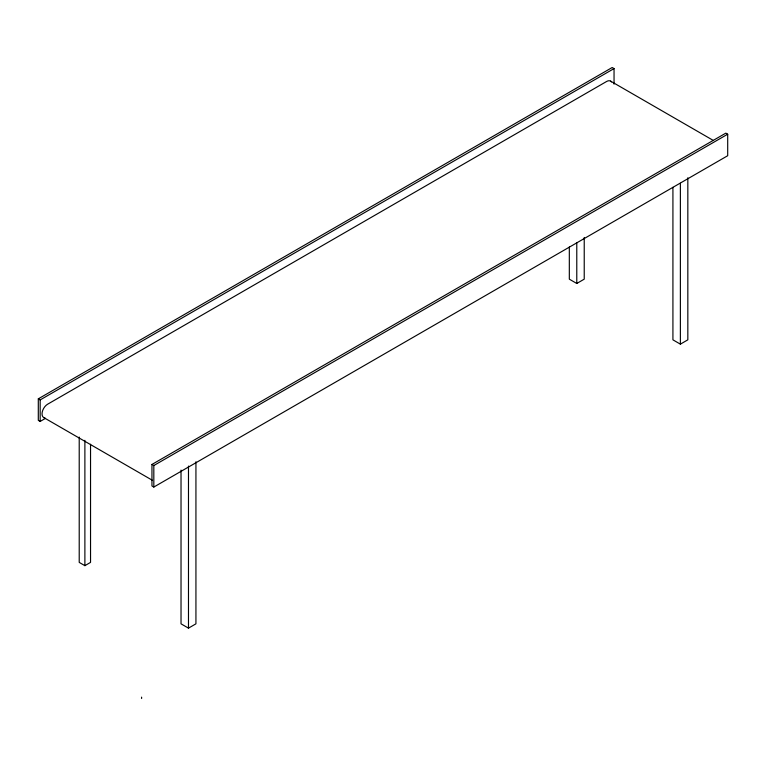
<?xml version="1.0" encoding="UTF-8"?>
<svg xmlns="http://www.w3.org/2000/svg" width="766" height="766" viewBox="0 0 766 766"><rect width="100%" height="100%" fill="white"/><g stroke="black" fill="none" stroke-linecap="round" stroke-linejoin="round"><path stroke-width="1.15" d="M45.347 418.437L40.167 421.424L38.3 420.352L38.3 398.837L612.178 67.513L614.045 68.586L614.045 84.126M38.3 398.837L40.167 399.909L614.045 68.586M151.955 464.455L725.833 133.131L727.7 134.203L727.7 155.718L153.822 487.052L151.955 485.97L151.955 464.455L153.822 465.536L727.7 134.203M79.214 437.07L79.214 562.397L84.882 565.662L90.541 562.397L90.541 444.232M569.32 246.997L569.32 279.169L576.779 283.468L584.228 279.169L584.228 237.46M181.025 470.113L181.025 623.83L188.484 628.139L195.933 623.83L195.933 461.774M672.921 187.316L672.921 339.836L680.38 344.145L687.83 339.836L687.83 177.779M610.54 81.1L713.022 140.274M43.662 417.518L152.357 480.272M680.38 183.275L680.38 344.145M576.779 242.956L576.779 283.468M188.484 466.082L188.484 628.139M153.822 465.536L153.822 487.052M141.614 697.127L141.614 698.487M84.882 440.345L84.882 565.662M40.167 399.909L40.167 421.424M611.431 81.924A7.909 4.567 -60 0 0 606.586 81.493L47.616 404.218A7.909 4.567 -60 0 0 42.216 412.118A7.909 4.567 -60 0 0 44.821 417.872"/></g></svg>
